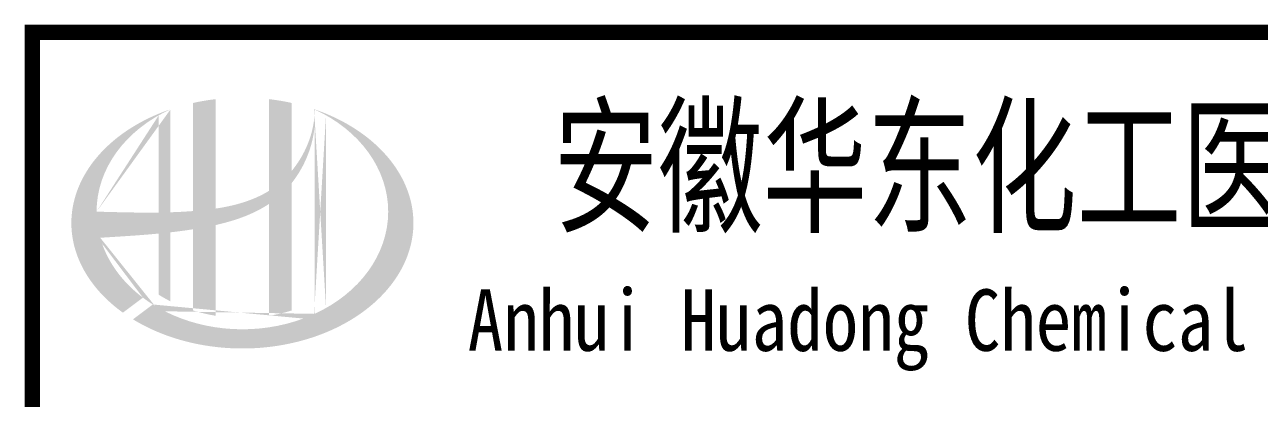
# Model space of a CAD drawing. Extents: x 9732137 to 18866768, y -962146 to 246094.
# Drawn here: x 9817422 to 9823052, y 8625 to 10329 of the extents above; entities that cross this region are included whole.
import ezdxf
from ezdxf.enums import TextEntityAlignment as Align

# ---------------------------------------------------------------- set-up
doc = ezdxf.new("R2010")
doc.units = 0
doc.header["$LTSCALE"] = 1000
doc.layers.get('0').update_dxf_attribs({"linetype": 'CONTINUOUS'})
doc.styles.add('AHD_TQ_S', font='')
doc.styles.get('AHD_TQ_S').set_extended_font_data('SimSun')

msp = doc.modelspace()

# ---------------------------------------------------------------- hatches: boundary and pattern name
h = msp.add_hatch(color=256)
edge = h.paths.add_edge_path()
edge.add_spline(control_points=[(9818293.3, 9415.4), (9818299.4, 9416.8), (9818305.5, 9418.2), (9818354.6, 9430.1), (9818397.2, 9443), (9818472.2, 9474.2), (9818505.1, 9491.1), (9818536, 9511.7)], knot_values=[61.629012, 61.629012, 61.629012, 61.629012, 63.330431, 63.330431, 75.353634, 75.353634, 85.398649, 85.398649, 85.398649, 85.398649], degree=3, periodic=0)
edge.add_line((9818536, 9511.7), (9818536, 9001.5))
edge.add_spline(control_points=[(9818536, 9001.5), (9818553.1, 9004.2), (9818570.1, 9007.6), (9818604.9, 9015.6), (9818622.6, 9020.5), (9818640, 9025.9)], knot_values=[4.908456, 4.908456, 4.908456, 4.908456, 4.992821, 4.992821, 5.083034, 5.083034, 5.083034, 5.083034], degree=3, periodic=0)
edge.add_line((9818640, 9025.9), (9818640, 9607.4))
edge.add_spline(control_points=[(9818640, 9607.4), (9818648.6, 9618.3), (9818656.8, 9629.7), (9818682.9, 9669.3), (9818698.6, 9699.3), (9818727.8, 9772), (9818739, 9815.8), (9818743.7, 9861.2), (9818743.9, 9862.4), (9818744, 9863.7)], knot_values=[97.991744, 97.991744, 97.991744, 97.991744, 101.64219, 101.64219, 110.337975, 110.337975, 121.934322, 121.934322, 122.270691, 122.270691, 122.270691, 122.270691], degree=3, periodic=0)
edge.add_line((9818744, 9863.7), (9818744, 9934.1))
edge.add_spline(control_points=[(9818744, 9934.1), (9818743.9, 9926.5), (9818743.5, 9918.8), (9818743, 9911.1)], knot_values=[126.194075, 126.194075, 126.194075, 126.194075, 128.396762, 128.396762, 128.396762, 128.396762], degree=3, periodic=0)
edge.add_spline(control_points=[(9818743, 9911.1), (9818742.5, 9904.9), (9818741.9, 9898.7), (9818741.1, 9892.5)], knot_values=[124.417049, 124.417049, 124.417049, 124.417049, 126.194075, 126.194075, 126.194075, 126.194075], degree=3, periodic=0)
edge.add_spline(control_points=[(9818741.1, 9892.5), (9818740, 9883.4), (9818738.5, 9874.2), (9818736.7, 9865.1)], knot_values=[121.80529, 121.80529, 121.80529, 121.80529, 124.417049, 124.417049, 124.417049, 124.417049], degree=3, periodic=0)
edge.add_spline(control_points=[(9818736.7, 9865.1), (9818734.3, 9853), (9818731.4, 9840.9), (9818727.9, 9828.9)], knot_values=[118.31574, 118.31574, 118.31574, 118.31574, 121.80529, 121.80529, 121.80529, 121.80529], degree=3, periodic=0)
edge.add_spline(control_points=[(9818727.9, 9828.9), (9818724.4, 9816.7), (9818720.3, 9804.7), (9818715.8, 9792.8)], knot_values=[114.795988, 114.795988, 114.795988, 114.795988, 118.31574, 118.31574, 118.31574, 118.31574], degree=3, periodic=0)
edge.add_spline(control_points=[(9818715.8, 9792.8), (9818711.3, 9781.2), (9818706.3, 9769.6), (9818700.9, 9758.3)], knot_values=[111.329641, 111.329641, 111.329641, 111.329641, 114.795988, 114.795988, 114.795988, 114.795988], degree=3, periodic=0)
edge.add_spline(control_points=[(9818700.9, 9758.3), (9818695.4, 9746.7), (9818689.4, 9735.4), (9818682.9, 9724.3)], knot_values=[107.79529, 107.79529, 107.79529, 107.79529, 111.329641, 111.329641, 111.329641, 111.329641], degree=3, periodic=0)
edge.add_spline(control_points=[(9818682.9, 9724.3), (9818676.6, 9713.5), (9818669.9, 9702.9), (9818662.7, 9692.7)], knot_values=[104.343579, 104.343579, 104.343579, 104.343579, 107.79529, 107.79529, 107.79529, 107.79529], degree=3, periodic=0)
edge.add_spline(control_points=[(9818662.7, 9692.7), (9818655.5, 9682.3), (9818647.9, 9672.2), (9818640, 9662.5)], knot_values=[100.8507, 100.8507, 100.8507, 100.8507, 104.343579, 104.343579, 104.343579, 104.343579], degree=3, periodic=0)
edge.add_line((9818640, 9662.5), (9818640, 9971.8))
edge.add_spline(control_points=[(9818640, 9971.8), (9818605.9, 9979.4), (9818571.1, 9985.2), (9818536, 9989.3)], knot_values=[4.423999, 4.423999, 4.423999, 4.423999, 4.558741, 4.558741, 4.558741, 4.558741], degree=3, periodic=0)
edge.add_line((9818536, 9989.3), (9818536, 9571.2))
edge.add_spline(control_points=[(9818536, 9571.2), (9818464, 9526.7), (9818379.8, 9503.4), (9818293.3, 9490.4)], knot_values=[63.246215, 63.246215, 63.246215, 63.246215, 87.689124, 87.689124, 87.689124, 87.689124], degree=3, periodic=0)
edge.add_line((9818293.3, 9490.4), (9818293.3, 9989.3))
edge.add_spline(control_points=[(9818293.3, 9989.3), (9818258.1, 9985.2), (9818223.4, 9979.4), (9818189.3, 9971.8)], knot_values=[4.866038, 4.866038, 4.866038, 4.866038, 5.000777, 5.000777, 5.000777, 5.000777], degree=3, periodic=0)
edge.add_line((9818189.3, 9971.8), (9818189.3, 9479))
edge.add_spline(control_points=[(9818189.3, 9479), (9818187.6, 9478.8), (9818152.7, 9476.2), (9818118.1, 9474.5), (9818085.3, 9473.4)], knot_values=[43.657356, 43.657356, 43.657356, 43.657356, 44.134253, 53.497092, 53.497092, 53.497092, 53.497092], degree=3, periodic=0)
edge.add_line((9818085.3, 9473.4), (9818085.3, 9942.6))
edge.add_spline(control_points=[(9818085.3, 9942.6), (9818068.3, 9936.7), (9818051.5, 9930.4), (9818035.1, 9923.7)], knot_values=[5.14157, 5.14157, 5.14157, 5.14157, 5.212921, 5.212921, 5.212921, 5.212921], degree=3, periodic=0)
edge.add_spline(control_points=[(9818035.1, 9923.7), (9818028.2, 9920.8), (9818021.4, 9917.9), (9817989.1, 9903.8), (9817964.6, 9891.5), (9817941.1, 9878.3)], knot_values=[5.212921, 5.212921, 5.212921, 5.212921, 5.24296, 5.24296, 5.355623, 5.355623, 5.355623, 5.355623], degree=3, periodic=0)
edge.add_spline(control_points=[(9817941.1, 9878.3), (9817926.2, 9869.9), (9817911.8, 9861.2), (9817897.8, 9852.1)], knot_values=[5.355623, 5.355623, 5.355623, 5.355623, 5.426974, 5.426974, 5.426974, 5.426974], degree=3, periodic=0)
edge.add_spline(control_points=[(9817897.8, 9852.1), (9817890.4, 9847.3), (9817883.1, 9842.4), (9817869.6, 9832.9), (9817863.4, 9828.4), (9817857.2, 9823.8)], knot_values=[5.426974, 5.426974, 5.426974, 5.426974, 5.464765, 5.464765, 5.498325, 5.498325, 5.498325, 5.498325], degree=3, periodic=0)
edge.add_spline(control_points=[(9817857.2, 9823.8), (9817831.2, 9804.2), (9817807.1, 9783.3), (9817785.2, 9761.3)], knot_values=[5.498325, 5.498325, 5.498325, 5.498325, 5.641027, 5.641027, 5.641027, 5.641027], degree=3, periodic=0)
edge.add_spline(control_points=[(9817785.2, 9761.3), (9817778.2, 9754.3), (9817771.4, 9747.2), (9817751, 9724.6), (9817738.1, 9708.8), (9817726.3, 9692.6)], knot_values=[5.641027, 5.641027, 5.641027, 5.641027, 5.686569, 5.686569, 5.783729, 5.783729, 5.783729, 5.783729], degree=3, periodic=0)
edge.add_spline(control_points=[(9817726.3, 9692.6), (9817711.2, 9671.8), (9817697.9, 9650.4), (9817684.8, 9625.5), (9817683.2, 9622.3), (9817681.6, 9619.1)], knot_values=[5.783729, 5.783729, 5.783729, 5.783729, 5.908374, 5.908374, 5.92643, 5.92643, 5.92643, 5.92643], degree=3, periodic=0)
edge.add_spline(control_points=[(9817681.6, 9619.1), (9817669.1, 9594), (9817659.1, 9568.4), (9817651.6, 9542.4)], knot_values=[5.92643, 5.92643, 5.92643, 5.92643, 6.069132, 6.069132, 6.069132, 6.069132], degree=3, periodic=0)
edge.add_spline(control_points=[(9817651.6, 9542.4), (9817648.4, 9531.3), (9817645.6, 9520.2), (9817640.2, 9494), (9817638, 9479), (9817636.5, 9463.9)], knot_values=[6.069132, 6.069132, 6.069132, 6.069132, 6.130179, 6.130179, 6.211834, 6.211834, 6.211834, 6.211834], degree=3, periodic=0)
edge.add_spline(control_points=[(9817636.5, 9463.9), (9817635.3, 9450.7), (9817634.6, 9437.5), (9817634.6, 9424.3)], knot_values=[6.211834, 6.211834, 6.211834, 6.211834, 6.283185, 6.283185, 6.283185, 6.283185], degree=3, periodic=0)
edge.add_spline(control_points=[(9817634.6, 9424.3), (9817634.6, 9415), (9817635, 9405.7), (9817635.6, 9396.4)], knot_values=[6.283185, 6.283185, 6.283185, 6.283185, 6.333655, 6.333655, 6.333655, 6.333655], degree=3, periodic=0)
edge.add_spline(control_points=[(9817635.6, 9396.4), (9817636.8, 9377.7), (9817639.3, 9359.1), (9817643.1, 9340.6)], knot_values=[6.333655, 6.333655, 6.333655, 6.333655, 6.434594, 6.434594, 6.434594, 6.434594], degree=3, periodic=0)
edge.add_spline(control_points=[(9817643.1, 9340.6), (9817643.4, 9339.4), (9817643.6, 9338.1), (9817647.5, 9319.6), (9817652.3, 9302.5), (9817658.2, 9285.4)], knot_values=[6.434594, 6.434594, 6.434594, 6.434594, 6.441278, 6.441278, 6.535532, 6.535532, 6.535532, 6.535532], degree=3, periodic=0)
edge.add_spline(control_points=[(9817658.2, 9285.4), (9817664.4, 9267.2), (9817671.9, 9249.2), (9817680.7, 9231.4)], knot_values=[6.535532, 6.535532, 6.535532, 6.535532, 6.636471, 6.636471, 6.636471, 6.636471], degree=3, periodic=0)
edge.add_spline(control_points=[(9817680.7, 9231.4), (9817682.9, 9226.9), (9817685.2, 9222.4), (9817694.5, 9204.8), (9817702.2, 9191.8), (9817710.6, 9178.9)], knot_values=[6.636471, 6.636471, 6.636471, 6.636471, 6.661894, 6.661894, 6.73741, 6.73741, 6.73741, 6.73741], degree=3, periodic=0)
edge.add_spline(control_points=[(9817710.6, 9178.9), (9817721.8, 9161.8), (9817734.1, 9144.9), (9817747.7, 9128.6)], knot_values=[6.73741, 6.73741, 6.73741, 6.73741, 6.838349, 6.838349, 6.838349, 6.838349], degree=3, periodic=0)
edge.add_spline(control_points=[(9817747.7, 9128.6), (9817753.6, 9121.4), (9817759.7, 9114.3), (9817774.3, 9098.4), (9817782.8, 9089.6), (9817791.7, 9080.9)], knot_values=[6.838349, 6.838349, 6.838349, 6.838349, 6.88251, 6.88251, 6.939288, 6.939288, 6.939288, 6.939288], degree=3, periodic=0)
edge.add_spline(control_points=[(9817791.7, 9080.9), (9817807.5, 9065.6), (9817824.3, 9050.7), (9817842.2, 9036.5)], knot_values=[6.939288, 6.939288, 6.939288, 6.939288, 7.040227, 7.040227, 7.040227, 7.040227], degree=3, periodic=0)
edge.add_spline(control_points=[(9817842.2, 9036.5), (9817851.2, 9029.4), (9817860.4, 9022.5), (9817869.8, 9015.7)], knot_values=[7.040227, 7.040227, 7.040227, 7.040227, 7.090696, 7.090696, 7.090696, 7.090696], degree=3, periodic=0)
edge.add_line((9817869.8, 9015.7), (9817961, 9084.1))
edge.add_ellipse((9818414.6, 9476.3), major_axis=(665, 0), ratio=0.806676, start_angle=192.819, end_angle=226.9853, ccw=False)
edge.add_spline(control_points=[(9817766.2, 9357.3), (9817790.2, 9358.8), (9817814.3, 9360.3), (9817903, 9365.8), (9817967.8, 9370.1), (9818033.3, 9376.4)], knot_values=[11.398263, 11.398263, 11.398263, 11.398263, 18.40729, 18.40729, 37.18094, 37.18094, 37.18094, 37.18094], degree=3, periodic=0)
edge.add_line((9818033.3, 9376.4), (9818033.3, 9097.3))
edge.add_spline(control_points=[(9818033.3, 9097.3), (9818036.9, 9095.1), (9818040.5, 9092.9), (9818057.4, 9082.7), (9818071.2, 9075.1), (9818085.3, 9068)], knot_values=[4.049945, 4.049945, 4.049945, 4.049945, 4.072021, 4.072021, 4.153257, 4.153257, 4.153257, 4.153257], degree=3, periodic=0)
edge.add_line((9818085.3, 9068), (9818085.3, 9381.9))
edge.add_spline(control_points=[(9818085.3, 9381.9), (9818117.5, 9385.5), (9818149.9, 9389.8), (9818184.7, 9395.1), (9818187, 9395.5), (9818189.3, 9395.9)], knot_values=[42.135009, 42.135009, 42.135009, 42.135009, 51.307228, 51.307228, 51.948574, 51.948574, 51.948574, 51.948574], degree=3, periodic=0)
edge.add_line((9818189.3, 9395.9), (9818189.3, 9025.9))
edge.add_spline(control_points=[(9818189.3, 9025.9), (9818222.9, 9015.4), (9818257.8, 9007.2), (9818293.3, 9001.5)], knot_values=[4.34174, 4.34174, 4.34174, 4.34174, 4.516316, 4.516316, 4.516316, 4.516316], degree=3, periodic=0)
edge.add_line((9818293.3, 9001.5), (9818293.3, 9415.4))
edge = h.paths.add_edge_path(flags=16)
edge.add_ellipse((9818414.6, 9476.3), major_axis=(665, 0), ratio=0.806676, start_angle=124.9875, end_angle=179.999, ccw=False)
edge.add_line((9818033.3, 9915.9), (9818033.3, 9472.2))
edge.add_spline(control_points=[(9818033.3, 9472.2), (9817938, 9470.9), (9817844, 9474), (9817749.6, 9476.3)], knot_values=[11.27373, 11.27373, 11.27373, 11.27373, 38.687513, 38.687513, 38.687513, 38.687513], degree=3, periodic=0)
edge = h.paths.add_edge_path()
edge.add_spline(control_points=[(9817915.8, 8985.2), (9817946.9, 8966.2), (9817980, 8948.9), (9818064.6, 8911.7), (9818117.9, 8893.9), (9818228.6, 8867.3), (9818286.1, 8858.6), (9818402.2, 8850.8), (9818460.9, 8851.7), (9818576.5, 8863.2), (9818633.3, 8873.8), (9818742.4, 8903.8), (9818794.5, 8923.3), (9818891.4, 8970.2), (9818936.2, 8997.6), (9819016.1, 9058.5), (9819051.3, 9092.1), (9819110.6, 9163.6), (9819134.8, 9201.4), (9819171.1, 9279.5), (9819183.4, 9319.8), (9819196, 9401), (9819196.3, 9441.9), (9819184.8, 9523.4), (9819173, 9563.9), (9819137.4, 9642.7), (9819113.6, 9680.9), (9819054.8, 9753), (9819019.7, 9787), (9818939.9, 9848.6), (9818895.2, 9876.4), (9818814, 9916.1), (9818779.6, 9930.3), (9818744, 9942.6)], knot_values=[0.886421, 0.886421, 0.886421, 0.886421, 1.040557, 1.040557, 1.261172, 1.261172, 1.481788, 1.481788, 1.702404, 1.702404, 1.92302, 1.92302, 2.143636, 2.143636, 2.364252, 2.364252, 2.584868, 2.584868, 2.805484, 2.805484, 3.026099, 3.026099, 3.246715, 3.246715, 3.46852, 3.46852, 3.690325, 3.690325, 3.91213, 3.91213, 4.133935, 4.133935, 4.283209, 4.283209, 4.283209, 4.283209], degree=3, periodic=0)
edge.add_line((9818744, 9942.6), (9818744, 9942.5))
edge.add_spline(control_points=[(9818744, 9942.4), (9818744, 9939.7), (9818744, 9936.9), (9818744, 9934.1)], knot_values=[128.396762, 128.396762, 128.396762, 128.396762, 129.192193, 129.192193, 129.192193, 129.192193], degree=3, periodic=0)
edge.add_line((9818744, 9934.1), (9818744, 9010.3))
edge.add_ellipse((9818414.6, 9476.3), major_axis=(665, 0), ratio=0.806676, start_angle=232.1054, end_angle=299.6833, ccw=False)
edge.add_line((9818006.2, 9053), (9817915.8, 8985.2))
edge = h.paths.add_edge_path(flags=16)
edge.add_ellipse((9818414.6, 9476.3), major_axis=(665, 0), ratio=0.806676, start_angle=304.9875, end_angle=415.0121, ccw=False)
edge.add_line((9818796, 9036.8), (9818796, 9915.9))

# ---------------------------------------------------------------- linework, layer by layer
msp.add_lwpolyline([(9835456.8, 10293.7, 70, 70, 0), (9817456.8, 10293.7, 70, 70, 0), (9817456.8, 4293.7, 0, 0, 0)], format="xyseb")
msp.add_lwpolyline([(9835456.8, 10293.7, 70, 70, 0), (9817456.8, 10293.7, 70, 70, 0), (9817456.8, 4293.7, 0, 0, 0)], format="xyseb")
at = {"const_width": 70}
for points in [[(9835456.8, 10293.7), (9817456.8, 10293.7)], [(9817456.8, 10293.7), (9817456.8, 4293.7)]]:
    msp.add_lwpolyline(points, dxfattribs=at)

# ---------------------------------------------------------------- texts
at = {"style": 'AHD_TQ_S'}
for s, height, width, p in [('安徽华东化工医药工程有限责任公司', 500, 0.7, (9823651.7, 9693.7)), ('Anhui Huadong Chemical & Medical Engineering Co.,Ltd', 280, 0.85, (9823651.7, 8943.7))]:
    msp.add_text(s, height=height, dxfattribs=dict(at, width=width)).set_placement(p, align=Align.MIDDLE)

doc.saveas('drawing.dxf')
